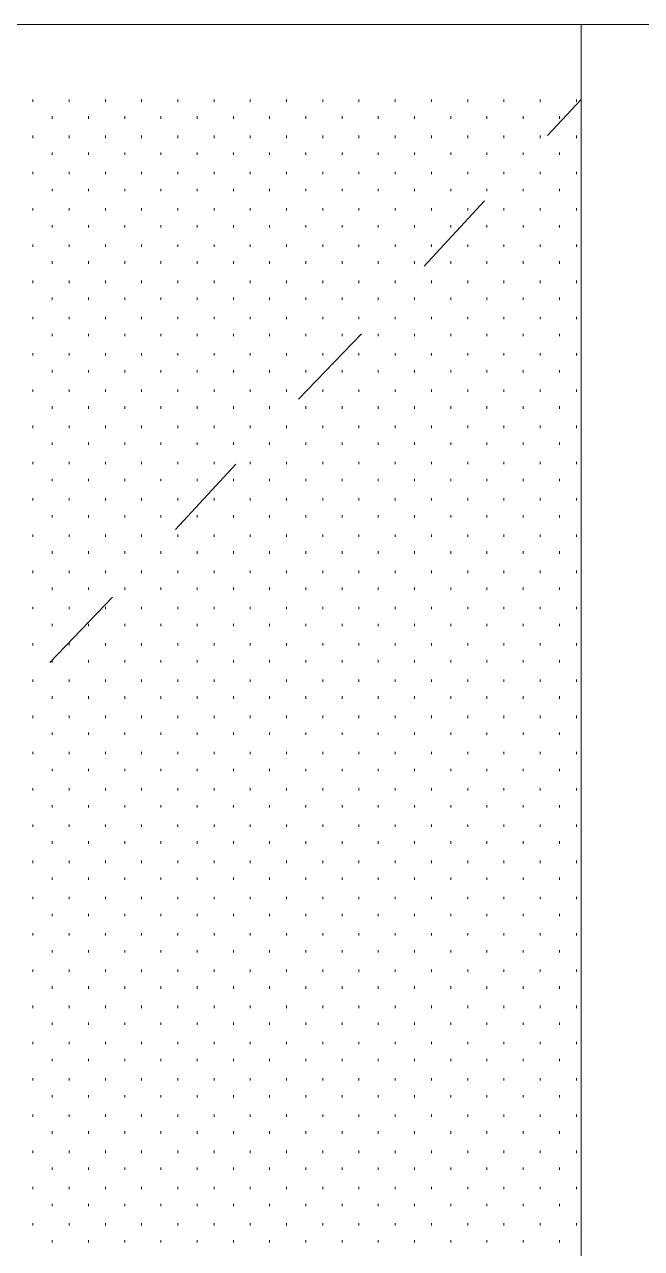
# Model space of a CAD drawing. Header units: inches. Extents: x -6061 to 13621, y -296 to 7483.
# Drawn here: x 12278.3 to 12298.77, y 169.85 to 210.42 of the extents above; entities that cross this region are included whole.
import ezdxf

# ---------------------------------------------------------------- set-up
doc = ezdxf.new("R2010")
doc.units = ezdxf.units.IN
doc.header["$MEASUREMENT"] = 0
doc.layers.get('0').update_dxf_attribs({"linetype": 'CONTINUOUS'})

msp = doc.modelspace()

# ---------------------------------------------------------------- linework, layer by layer
at = {"color": 7, "linetype": 'Continuous', "lineweight": 18, "true_color": 0x000007}
msp.add_line((12219.23764, 210.41591), (12379.6589, 210.41591), dxfattribs=at)
at = {"color": 7, "linetype": 'Continuous', "lineweight": 9, "true_color": 0x000007}
for p, q in [((12296.76524, 210.41591), (12259.52316, 210.41591)), ((12296.76524, 210.41591), (12296.76524, 207.93311)), ((12296.76524, 210.41591), (12299.24805, 210.41591)), ((12296.76524, 210.41591), (12296.76524, 126.40098)), ((12296.76524, 207.93311), (12295.64397, 206.73175)), ((12296.76524, 128.88379), (12296.76524, 207.93311)), ((12293.56162, 204.56931), (12291.55936, 202.40686)), ((12289.477, 200.16433), (12287.39465, 198.00189)), ((12285.3123, 195.83944), (12283.31004, 193.677)), ((12281.22768, 191.43447), (12279.14533, 189.27202))]:
    msp.add_line(p, q, dxfattribs=at)
at = {"color": 7, "linetype": 'Continuous', "lineweight": 9, "true_color": 0xffffff}
for p, q in [((12278.5847, 207.85302), (12278.5847, 207.93311)), ((12279.78605, 207.85302), (12279.78605, 207.93311)), ((12280.98741, 207.85302), (12280.98741, 207.93311)), ((12282.18877, 207.85302), (12282.18877, 207.93311)), ((12283.39013, 207.85302), (12283.39013, 207.93311)), ((12284.59148, 207.85302), (12284.59148, 207.93311)), ((12285.79284, 207.85302), (12285.79284, 207.93311)), ((12286.9942, 207.85302), (12286.9942, 207.93311)), ((12288.19556, 207.85302), (12288.19556, 207.93311)), ((12289.39691, 207.85302), (12289.39691, 207.93311)), ((12290.59827, 207.85302), (12290.59827, 207.93311)), ((12291.79963, 207.85302), (12291.79963, 207.93311)), ((12293.00099, 207.85302), (12293.00099, 207.93311)), ((12294.20234, 207.85302), (12294.20234, 207.93311)), ((12295.4037, 207.85302), (12295.4037, 207.93311)), ((12296.60506, 207.85302), (12296.60506, 207.93311)), ((12279.22542, 207.29239), (12279.22542, 207.37248)), ((12280.42678, 207.29239), (12280.42678, 207.37248)), ((12281.62814, 207.29239), (12281.62814, 207.37248)), ((12282.82949, 207.29239), (12282.82949, 207.37248)), ((12284.03085, 207.29239), (12284.03085, 207.37248)), ((12285.23221, 207.29239), (12285.23221, 207.37248)), ((12286.43357, 207.29239), (12286.43357, 207.37248)), ((12287.63492, 207.29239), (12287.63492, 207.37248)), ((12288.83628, 207.29239), (12288.83628, 207.37248)), ((12290.03764, 207.29239), (12290.03764, 207.37248)), ((12291.239, 207.29239), (12291.239, 207.37248)), ((12292.44035, 207.29239), (12292.44035, 207.37248)), ((12293.64171, 207.29239), (12293.64171, 207.37248)), ((12294.84307, 207.29239), (12294.84307, 207.37248)), ((12296.04443, 207.29239), (12296.04443, 207.37248)), ((12278.5847, 206.65166), (12278.5847, 206.73175)), ((12279.78605, 206.65166), (12279.78605, 206.73175)), ((12280.98741, 206.65166), (12280.98741, 206.73175)), ((12282.18877, 206.65166), (12282.18877, 206.73175)), ((12283.39013, 206.65166), (12283.39013, 206.73175)), ((12284.59148, 206.65166), (12284.59148, 206.73175)), ((12285.79284, 206.65166), (12285.79284, 206.73175)), ((12286.9942, 206.65166), (12286.9942, 206.73175)), ((12288.19556, 206.65166), (12288.19556, 206.73175)), ((12289.39691, 206.65166), (12289.39691, 206.73175)), ((12290.59827, 206.65166), (12290.59827, 206.73175)), ((12291.79963, 206.65166), (12291.79963, 206.73175)), ((12293.00099, 206.65166), (12293.00099, 206.73175)), ((12294.20234, 206.65166), (12294.20234, 206.73175)), ((12295.4037, 206.65166), (12295.4037, 206.73175)), ((12296.60506, 206.65166), (12296.60506, 206.73175)), ((12279.22542, 206.09103), (12279.22542, 206.17112)), ((12280.42678, 206.09103), (12280.42678, 206.17112)), ((12281.62814, 206.09103), (12281.62814, 206.17112)), ((12282.82949, 206.09103), (12282.82949, 206.17112)), ((12284.03085, 206.09103), (12284.03085, 206.17112)), ((12285.23221, 206.09103), (12285.23221, 206.17112)), ((12286.43357, 206.09103), (12286.43357, 206.17112)), ((12287.63492, 206.09103), (12287.63492, 206.17112)), ((12288.83628, 206.09103), (12288.83628, 206.17112)), ((12290.03764, 206.09103), (12290.03764, 206.17112)), ((12291.239, 206.09103), (12291.239, 206.17112)), ((12292.44035, 206.09103), (12292.44035, 206.17112)), ((12293.64171, 206.09103), (12293.64171, 206.17112)), ((12294.84307, 206.09103), (12294.84307, 206.17112)), ((12296.04443, 206.09103), (12296.04443, 206.17112)), ((12278.5847, 205.4503), (12278.5847, 205.53039)), ((12279.78605, 205.4503), (12279.78605, 205.53039)), ((12280.98741, 205.4503), (12280.98741, 205.53039)), ((12282.18877, 205.4503), (12282.18877, 205.53039)), ((12283.39013, 205.4503), (12283.39013, 205.53039)), ((12284.59148, 205.4503), (12284.59148, 205.53039)), ((12285.79284, 205.4503), (12285.79284, 205.53039)), ((12286.9942, 205.4503), (12286.9942, 205.53039)), ((12288.19556, 205.4503), (12288.19556, 205.53039)), ((12289.39691, 205.4503), (12289.39691, 205.53039)), ((12290.59827, 205.4503), (12290.59827, 205.53039)), ((12291.79963, 205.4503), (12291.79963, 205.53039)), ((12293.00099, 205.4503), (12293.00099, 205.53039)), ((12294.20234, 205.4503), (12294.20234, 205.53039)), ((12295.4037, 205.4503), (12295.4037, 205.53039)), ((12296.60506, 205.4503), (12296.60506, 205.53039)), ((12279.22542, 204.88967), (12279.22542, 204.96976)), ((12280.42678, 204.88967), (12280.42678, 204.96976)), ((12281.62814, 204.88967), (12281.62814, 204.96976)), ((12282.82949, 204.88967), (12282.82949, 204.96976)), ((12284.03085, 204.88967), (12284.03085, 204.96976)), ((12285.23221, 204.88967), (12285.23221, 204.96976)), ((12286.43357, 204.88967), (12286.43357, 204.96976)), ((12287.63492, 204.88967), (12287.63492, 204.96976)), ((12288.83628, 204.88967), (12288.83628, 204.96976)), ((12290.03764, 204.88967), (12290.03764, 204.96976)), ((12291.239, 204.88967), (12291.239, 204.96976)), ((12292.44035, 204.88967), (12292.44035, 204.96976)), ((12293.64171, 204.88967), (12293.64171, 204.96976)), ((12294.84307, 204.88967), (12294.84307, 204.96976)), ((12296.04443, 204.88967), (12296.04443, 204.96976)), ((12278.5847, 204.24895), (12278.5847, 204.32904)), ((12279.78605, 204.24895), (12279.78605, 204.32904)), ((12280.98741, 204.24895), (12280.98741, 204.32904)), ((12282.18877, 204.24895), (12282.18877, 204.32904)), ((12283.39013, 204.24895), (12283.39013, 204.32904)), ((12284.59148, 204.24895), (12284.59148, 204.32904)), ((12285.79284, 204.24895), (12285.79284, 204.32904)), ((12286.9942, 204.24895), (12286.9942, 204.32904)), ((12288.19556, 204.24895), (12288.19556, 204.32904)), ((12289.39691, 204.24895), (12289.39691, 204.32904)), ((12290.59827, 204.24895), (12290.59827, 204.32904)), ((12291.79963, 204.24895), (12291.79963, 204.32904)), ((12293.00099, 204.24895), (12293.00099, 204.32904)), ((12294.20234, 204.24895), (12294.20234, 204.32904)), ((12295.4037, 204.24895), (12295.4037, 204.32904)), ((12296.60506, 204.24895), (12296.60506, 204.32904)), ((12279.22542, 203.68831), (12279.22542, 203.7684)), ((12280.42678, 203.68831), (12280.42678, 203.7684)), ((12281.62814, 203.68831), (12281.62814, 203.7684)), ((12282.82949, 203.68831), (12282.82949, 203.7684)), ((12284.03085, 203.68831), (12284.03085, 203.7684)), ((12285.23221, 203.68831), (12285.23221, 203.7684)), ((12286.43357, 203.68831), (12286.43357, 203.7684)), ((12287.63492, 203.68831), (12287.63492, 203.7684)), ((12288.83628, 203.68831), (12288.83628, 203.7684)), ((12290.03764, 203.68831), (12290.03764, 203.7684)), ((12291.239, 203.68831), (12291.239, 203.7684)), ((12292.44035, 203.68831), (12292.44035, 203.7684)), ((12293.64171, 203.68831), (12293.64171, 203.7684)), ((12294.84307, 203.68831), (12294.84307, 203.7684)), ((12296.04443, 203.68831), (12296.04443, 203.7684)), ((12278.5847, 203.04759), (12278.5847, 203.12768)), ((12279.78605, 203.04759), (12279.78605, 203.12768)), ((12280.98741, 203.04759), (12280.98741, 203.12768)), ((12282.18877, 203.04759), (12282.18877, 203.12768)), ((12283.39013, 203.04759), (12283.39013, 203.12768)), ((12284.59148, 203.04759), (12284.59148, 203.12768)), ((12285.79284, 203.04759), (12285.79284, 203.12768)), ((12286.9942, 203.04759), (12286.9942, 203.12768)), ((12288.19556, 203.04759), (12288.19556, 203.12768)), ((12289.39691, 203.04759), (12289.39691, 203.12768)), ((12290.59827, 203.04759), (12290.59827, 203.12768)), ((12291.79963, 203.04759), (12291.79963, 203.12768)), ((12293.00099, 203.04759), (12293.00099, 203.12768)), ((12294.20234, 203.04759), (12294.20234, 203.12768)), ((12295.4037, 203.04759), (12295.4037, 203.12768)), ((12296.60506, 203.04759), (12296.60506, 203.12768)), ((12279.22542, 202.48696), (12279.22542, 202.56705)), ((12280.42678, 202.48696), (12280.42678, 202.56705)), ((12281.62814, 202.48696), (12281.62814, 202.56705)), ((12282.82949, 202.48696), (12282.82949, 202.56705)), ((12284.03085, 202.48696), (12284.03085, 202.56705)), ((12285.23221, 202.48696), (12285.23221, 202.56705)), ((12286.43357, 202.48696), (12286.43357, 202.56705)), ((12287.63492, 202.48696), (12287.63492, 202.56705)), ((12288.83628, 202.48696), (12288.83628, 202.56705)), ((12290.03764, 202.48696), (12290.03764, 202.56705)), ((12291.239, 202.48696), (12291.239, 202.56705)), ((12292.44035, 202.48696), (12292.44035, 202.56705)), ((12293.64171, 202.48696), (12293.64171, 202.56705)), ((12294.84307, 202.48696), (12294.84307, 202.56705)), ((12296.04443, 202.48696), (12296.04443, 202.56705)), ((12278.5847, 201.84623), (12278.5847, 201.92632)), ((12279.78605, 201.84623), (12279.78605, 201.92632)), ((12280.98741, 201.84623), (12280.98741, 201.92632)), ((12282.18877, 201.84623), (12282.18877, 201.92632)), ((12283.39013, 201.84623), (12283.39013, 201.92632)), ((12284.59148, 201.84623), (12284.59148, 201.92632)), ((12285.79284, 201.84623), (12285.79284, 201.92632)), ((12286.9942, 201.84623), (12286.9942, 201.92632)), ((12288.19556, 201.84623), (12288.19556, 201.92632)), ((12289.39691, 201.84623), (12289.39691, 201.92632)), ((12290.59827, 201.84623), (12290.59827, 201.92632)), ((12291.79963, 201.84623), (12291.79963, 201.92632)), ((12293.00099, 201.84623), (12293.00099, 201.92632)), ((12294.20234, 201.84623), (12294.20234, 201.92632)), ((12295.4037, 201.84623), (12295.4037, 201.92632)), ((12296.60506, 201.84623), (12296.60506, 201.92632)), ((12279.22542, 201.2856), (12279.22542, 201.36569)), ((12280.42678, 201.2856), (12280.42678, 201.36569)), ((12281.62814, 201.2856), (12281.62814, 201.36569)), ((12282.82949, 201.2856), (12282.82949, 201.36569)), ((12284.03085, 201.2856), (12284.03085, 201.36569)), ((12285.23221, 201.2856), (12285.23221, 201.36569)), ((12286.43357, 201.2856), (12286.43357, 201.36569)), ((12287.63492, 201.2856), (12287.63492, 201.36569)), ((12288.83628, 201.2856), (12288.83628, 201.36569)), ((12290.03764, 201.2856), (12290.03764, 201.36569)), ((12291.239, 201.2856), (12291.239, 201.36569)), ((12292.44035, 201.2856), (12292.44035, 201.36569)), ((12293.64171, 201.2856), (12293.64171, 201.36569)), ((12294.84307, 201.2856), (12294.84307, 201.36569)), ((12296.04443, 201.2856), (12296.04443, 201.36569)), ((12278.5847, 200.64487), (12278.5847, 200.72496)), ((12279.78605, 200.64487), (12279.78605, 200.72496)), ((12280.98741, 200.64487), (12280.98741, 200.72496)), ((12282.18877, 200.64487), (12282.18877, 200.72496)), ((12283.39013, 200.64487), (12283.39013, 200.72496)), ((12284.59148, 200.64487), (12284.59148, 200.72496)), ((12285.79284, 200.64487), (12285.79284, 200.72496)), ((12286.9942, 200.64487), (12286.9942, 200.72496)), ((12288.19556, 200.64487), (12288.19556, 200.72496)), ((12289.39691, 200.64487), (12289.39691, 200.72496)), ((12290.59827, 200.64487), (12290.59827, 200.72496)), ((12291.79963, 200.64487), (12291.79963, 200.72496)), ((12293.00099, 200.64487), (12293.00099, 200.72496)), ((12294.20234, 200.64487), (12294.20234, 200.72496)), ((12295.4037, 200.64487), (12295.4037, 200.72496)), ((12296.60506, 200.64487), (12296.60506, 200.72496)), ((12279.22542, 200.08424), (12279.22542, 200.16433)), ((12280.42678, 200.08424), (12280.42678, 200.16433)), ((12281.62814, 200.08424), (12281.62814, 200.16433)), ((12282.82949, 200.08424), (12282.82949, 200.16433)), ((12284.03085, 200.08424), (12284.03085, 200.16433)), ((12285.23221, 200.08424), (12285.23221, 200.16433)), ((12286.43357, 200.08424), (12286.43357, 200.16433)), ((12287.63492, 200.08424), (12287.63492, 200.16433)), ((12288.83628, 200.08424), (12288.83628, 200.16433)), ((12290.03764, 200.08424), (12290.03764, 200.16433)), ((12291.239, 200.08424), (12291.239, 200.16433)), ((12292.44035, 200.08424), (12292.44035, 200.16433)), ((12293.64171, 200.08424), (12293.64171, 200.16433)), ((12294.84307, 200.08424), (12294.84307, 200.16433)), ((12296.04443, 200.08424), (12296.04443, 200.16433)), ((12278.5847, 199.44352), (12278.5847, 199.52361)), ((12279.78605, 199.44352), (12279.78605, 199.52361)), ((12280.98741, 199.44352), (12280.98741, 199.52361)), ((12282.18877, 199.44352), (12282.18877, 199.52361)), ((12283.39013, 199.44352), (12283.39013, 199.52361)), ((12284.59148, 199.44352), (12284.59148, 199.52361)), ((12285.79284, 199.44352), (12285.79284, 199.52361)), ((12286.9942, 199.44352), (12286.9942, 199.52361)), ((12288.19556, 199.44352), (12288.19556, 199.52361)), ((12289.39691, 199.44352), (12289.39691, 199.52361)), ((12290.59827, 199.44352), (12290.59827, 199.52361)), ((12291.79963, 199.44352), (12291.79963, 199.52361)), ((12293.00099, 199.44352), (12293.00099, 199.52361)), ((12294.20234, 199.44352), (12294.20234, 199.52361)), ((12295.4037, 199.44352), (12295.4037, 199.52361)), ((12296.60506, 199.44352), (12296.60506, 199.52361)), ((12279.22542, 198.88288), (12279.22542, 198.96297)), ((12280.42678, 198.88288), (12280.42678, 198.96297)), ((12281.62814, 198.88288), (12281.62814, 198.96297)), ((12282.82949, 198.88288), (12282.82949, 198.96297)), ((12284.03085, 198.88288), (12284.03085, 198.96297)), ((12285.23221, 198.88288), (12285.23221, 198.96297)), ((12286.43357, 198.88288), (12286.43357, 198.96297)), ((12287.63492, 198.88288), (12287.63492, 198.96297)), ((12288.83628, 198.88288), (12288.83628, 198.96297)), ((12290.03764, 198.88288), (12290.03764, 198.96297)), ((12291.239, 198.88288), (12291.239, 198.96297)), ((12292.44035, 198.88288), (12292.44035, 198.96297)), ((12293.64171, 198.88288), (12293.64171, 198.96297)), ((12294.84307, 198.88288), (12294.84307, 198.96297)), ((12296.04443, 198.88288), (12296.04443, 198.96297)), ((12278.5847, 198.24216), (12278.5847, 198.32225)), ((12279.78605, 198.24216), (12279.78605, 198.32225)), ((12280.98741, 198.24216), (12280.98741, 198.32225)), ((12282.18877, 198.24216), (12282.18877, 198.32225)), ((12283.39013, 198.24216), (12283.39013, 198.32225)), ((12284.59148, 198.24216), (12284.59148, 198.32225)), ((12285.79284, 198.24216), (12285.79284, 198.32225)), ((12286.9942, 198.24216), (12286.9942, 198.32225)), ((12288.19556, 198.24216), (12288.19556, 198.32225)), ((12289.39691, 198.24216), (12289.39691, 198.32225)), ((12290.59827, 198.24216), (12290.59827, 198.32225)), ((12291.79963, 198.24216), (12291.79963, 198.32225)), ((12293.00099, 198.24216), (12293.00099, 198.32225)), ((12294.20234, 198.24216), (12294.20234, 198.32225)), ((12295.4037, 198.24216), (12295.4037, 198.32225)), ((12296.60506, 198.24216), (12296.60506, 198.32225)), ((12279.22542, 197.68153), (12279.22542, 197.76162)), ((12280.42678, 197.68153), (12280.42678, 197.76162)), ((12281.62814, 197.68153), (12281.62814, 197.76162)), ((12282.82949, 197.68153), (12282.82949, 197.76162)), ((12284.03085, 197.68153), (12284.03085, 197.76162)), ((12285.23221, 197.68153), (12285.23221, 197.76162)), ((12286.43357, 197.68153), (12286.43357, 197.76162)), ((12287.63492, 197.68153), (12287.63492, 197.76162)), ((12288.83628, 197.68153), (12288.83628, 197.76162)), ((12290.03764, 197.68153), (12290.03764, 197.76162)), ((12291.239, 197.68153), (12291.239, 197.76162)), ((12292.44035, 197.68153), (12292.44035, 197.76162)), ((12293.64171, 197.68153), (12293.64171, 197.76162)), ((12294.84307, 197.68153), (12294.84307, 197.76162)), ((12296.04443, 197.68153), (12296.04443, 197.76162)), ((12278.5847, 197.0408), (12278.5847, 197.12089)), ((12279.78605, 197.0408), (12279.78605, 197.12089)), ((12280.98741, 197.0408), (12280.98741, 197.12089)), ((12282.18877, 197.0408), (12282.18877, 197.12089)), ((12283.39013, 197.0408), (12283.39013, 197.12089)), ((12284.59148, 197.0408), (12284.59148, 197.12089)), ((12285.79284, 197.0408), (12285.79284, 197.12089)), ((12286.9942, 197.0408), (12286.9942, 197.12089)), ((12288.19556, 197.0408), (12288.19556, 197.12089)), ((12289.39691, 197.0408), (12289.39691, 197.12089)), ((12290.59827, 197.0408), (12290.59827, 197.12089)), ((12291.79963, 197.0408), (12291.79963, 197.12089)), ((12293.00099, 197.0408), (12293.00099, 197.12089)), ((12294.20234, 197.0408), (12294.20234, 197.12089)), ((12295.4037, 197.0408), (12295.4037, 197.12089)), ((12296.60506, 197.0408), (12296.60506, 197.12089)), ((12279.22542, 196.48017), (12279.22542, 196.56026)), ((12280.42678, 196.48017), (12280.42678, 196.56026)), ((12281.62814, 196.48017), (12281.62814, 196.56026)), ((12282.82949, 196.48017), (12282.82949, 196.56026)), ((12284.03085, 196.48017), (12284.03085, 196.56026)), ((12285.23221, 196.48017), (12285.23221, 196.56026)), ((12286.43357, 196.48017), (12286.43357, 196.56026)), ((12287.63492, 196.48017), (12287.63492, 196.56026)), ((12288.83628, 196.48017), (12288.83628, 196.56026)), ((12290.03764, 196.48017), (12290.03764, 196.56026)), ((12291.239, 196.48017), (12291.239, 196.56026)), ((12292.44035, 196.48017), (12292.44035, 196.56026)), ((12293.64171, 196.48017), (12293.64171, 196.56026)), ((12294.84307, 196.48017), (12294.84307, 196.56026)), ((12296.04443, 196.48017), (12296.04443, 196.56026)), ((12278.5847, 195.83944), (12278.5847, 195.91953)), ((12279.78605, 195.83944), (12279.78605, 195.91953)), ((12280.98741, 195.83944), (12280.98741, 195.91953)), ((12282.18877, 195.83944), (12282.18877, 195.91953)), ((12283.39013, 195.83944), (12283.39013, 195.91953)), ((12284.59148, 195.83944), (12284.59148, 195.91953)), ((12285.79284, 195.83944), (12285.79284, 195.91953)), ((12286.9942, 195.83944), (12286.9942, 195.91953)), ((12288.19556, 195.83944), (12288.19556, 195.91953)), ((12289.39691, 195.83944), (12289.39691, 195.91953)), ((12290.59827, 195.83944), (12290.59827, 195.91953)), ((12291.79963, 195.83944), (12291.79963, 195.91953)), ((12293.00099, 195.83944), (12293.00099, 195.91953)), ((12294.20234, 195.83944), (12294.20234, 195.91953)), ((12295.4037, 195.83944), (12295.4037, 195.91953)), ((12296.60506, 195.83944), (12296.60506, 195.91953)), ((12279.22542, 195.27881), (12279.22542, 195.3589)), ((12280.42678, 195.27881), (12280.42678, 195.3589)), ((12281.62814, 195.27881), (12281.62814, 195.3589)), ((12282.82949, 195.27881), (12282.82949, 195.3589)), ((12284.03085, 195.27881), (12284.03085, 195.3589)), ((12285.23221, 195.27881), (12285.23221, 195.3589)), ((12286.43357, 195.27881), (12286.43357, 195.3589)), ((12287.63492, 195.27881), (12287.63492, 195.3589)), ((12288.83628, 195.27881), (12288.83628, 195.3589)), ((12290.03764, 195.27881), (12290.03764, 195.3589)), ((12291.239, 195.27881), (12291.239, 195.3589)), ((12292.44035, 195.27881), (12292.44035, 195.3589)), ((12293.64171, 195.27881), (12293.64171, 195.3589)), ((12294.84307, 195.27881), (12294.84307, 195.3589)), ((12296.04443, 195.27881), (12296.04443, 195.3589)), ((12278.5847, 194.63809), (12278.5847, 194.71818)), ((12279.78605, 194.63809), (12279.78605, 194.71818)), ((12280.98741, 194.63809), (12280.98741, 194.71818)), ((12282.18877, 194.63809), (12282.18877, 194.71818)), ((12283.39013, 194.63809), (12283.39013, 194.71818)), ((12284.59148, 194.63809), (12284.59148, 194.71818)), ((12285.79284, 194.63809), (12285.79284, 194.71818)), ((12286.9942, 194.63809), (12286.9942, 194.71818)), ((12288.19556, 194.63809), (12288.19556, 194.71818)), ((12289.39691, 194.63809), (12289.39691, 194.71818)), ((12290.59827, 194.63809), (12290.59827, 194.71818)), ((12291.79963, 194.63809), (12291.79963, 194.71818)), ((12293.00099, 194.63809), (12293.00099, 194.71818)), ((12294.20234, 194.63809), (12294.20234, 194.71818)), ((12295.4037, 194.63809), (12295.4037, 194.71818)), ((12296.60506, 194.63809), (12296.60506, 194.71818)), ((12279.22542, 194.07745), (12279.22542, 194.15754)), ((12280.42678, 194.07745), (12280.42678, 194.15754)), ((12281.62814, 194.07745), (12281.62814, 194.15754)), ((12282.82949, 194.07745), (12282.82949, 194.15754)), ((12284.03085, 194.07745), (12284.03085, 194.15754)), ((12285.23221, 194.07745), (12285.23221, 194.15754)), ((12286.43357, 194.07745), (12286.43357, 194.15754)), ((12287.63492, 194.07745), (12287.63492, 194.15754)), ((12288.83628, 194.07745), (12288.83628, 194.15754)), ((12290.03764, 194.07745), (12290.03764, 194.15754)), ((12291.239, 194.07745), (12291.239, 194.15754)), ((12292.44035, 194.07745), (12292.44035, 194.15754)), ((12293.64171, 194.07745), (12293.64171, 194.15754)), ((12294.84307, 194.07745), (12294.84307, 194.15754)), ((12296.04443, 194.07745), (12296.04443, 194.15754)), ((12278.5847, 193.43673), (12278.5847, 193.51682)), ((12279.78605, 193.43673), (12279.78605, 193.51682)), ((12280.98741, 193.43673), (12280.98741, 193.51682)), ((12282.18877, 193.43673), (12282.18877, 193.51682)), ((12283.39013, 193.43673), (12283.39013, 193.51682)), ((12284.59148, 193.43673), (12284.59148, 193.51682)), ((12285.79284, 193.43673), (12285.79284, 193.51682)), ((12286.9942, 193.43673), (12286.9942, 193.51682)), ((12288.19556, 193.43673), (12288.19556, 193.51682)), ((12289.39691, 193.43673), (12289.39691, 193.51682)), ((12290.59827, 193.43673), (12290.59827, 193.51682)), ((12291.79963, 193.43673), (12291.79963, 193.51682)), ((12293.00099, 193.43673), (12293.00099, 193.51682)), ((12294.20234, 193.43673), (12294.20234, 193.51682)), ((12295.4037, 193.43673), (12295.4037, 193.51682)), ((12296.60506, 193.43673), (12296.60506, 193.51682)), ((12279.22542, 192.8761), (12279.22542, 192.95619)), ((12280.42678, 192.8761), (12280.42678, 192.95619)), ((12281.62814, 192.8761), (12281.62814, 192.95619)), ((12282.82949, 192.8761), (12282.82949, 192.95619)), ((12284.03085, 192.8761), (12284.03085, 192.95619)), ((12285.23221, 192.8761), (12285.23221, 192.95619)), ((12286.43357, 192.8761), (12286.43357, 192.95619)), ((12287.63492, 192.8761), (12287.63492, 192.95619)), ((12288.83628, 192.8761), (12288.83628, 192.95619)), ((12290.03764, 192.8761), (12290.03764, 192.95619)), ((12291.239, 192.8761), (12291.239, 192.95619)), ((12292.44035, 192.8761), (12292.44035, 192.95619)), ((12293.64171, 192.8761), (12293.64171, 192.95619)), ((12294.84307, 192.8761), (12294.84307, 192.95619)), ((12296.04443, 192.8761), (12296.04443, 192.95619)), ((12278.5847, 192.23537), (12278.5847, 192.31546)), ((12279.78605, 192.23537), (12279.78605, 192.31546)), ((12280.98741, 192.23537), (12280.98741, 192.31546)), ((12282.18877, 192.23537), (12282.18877, 192.31546)), ((12283.39013, 192.23537), (12283.39013, 192.31546)), ((12284.59148, 192.23537), (12284.59148, 192.31546)), ((12285.79284, 192.23537), (12285.79284, 192.31546)), ((12286.9942, 192.23537), (12286.9942, 192.31546)), ((12288.19556, 192.23537), (12288.19556, 192.31546)), ((12289.39691, 192.23537), (12289.39691, 192.31546)), ((12290.59827, 192.23537), (12290.59827, 192.31546)), ((12291.79963, 192.23537), (12291.79963, 192.31546)), ((12293.00099, 192.23537), (12293.00099, 192.31546)), ((12294.20234, 192.23537), (12294.20234, 192.31546)), ((12295.4037, 192.23537), (12295.4037, 192.31546)), ((12296.60506, 192.23537), (12296.60506, 192.31546)), ((12279.22542, 191.67474), (12279.22542, 191.75483)), ((12280.42678, 191.67474), (12280.42678, 191.75483)), ((12281.62814, 191.67474), (12281.62814, 191.75483)), ((12282.82949, 191.67474), (12282.82949, 191.75483)), ((12284.03085, 191.67474), (12284.03085, 191.75483)), ((12285.23221, 191.67474), (12285.23221, 191.75483)), ((12286.43357, 191.67474), (12286.43357, 191.75483)), ((12287.63492, 191.67474), (12287.63492, 191.75483)), ((12288.83628, 191.67474), (12288.83628, 191.75483)), ((12290.03764, 191.67474), (12290.03764, 191.75483)), ((12291.239, 191.67474), (12291.239, 191.75483)), ((12292.44035, 191.67474), (12292.44035, 191.75483)), ((12293.64171, 191.67474), (12293.64171, 191.75483)), ((12294.84307, 191.67474), (12294.84307, 191.75483)), ((12296.04443, 191.67474), (12296.04443, 191.75483)), ((12278.5847, 191.03401), (12278.5847, 191.1141)), ((12279.78605, 191.03401), (12279.78605, 191.1141)), ((12280.98741, 191.03401), (12280.98741, 191.1141)), ((12282.18877, 191.03401), (12282.18877, 191.1141)), ((12283.39013, 191.03401), (12283.39013, 191.1141)), ((12284.59148, 191.03401), (12284.59148, 191.1141)), ((12285.79284, 191.03401), (12285.79284, 191.1141)), ((12286.9942, 191.03401), (12286.9942, 191.1141)), ((12288.19556, 191.03401), (12288.19556, 191.1141)), ((12289.39691, 191.03401), (12289.39691, 191.1141)), ((12290.59827, 191.03401), (12290.59827, 191.1141)), ((12291.79963, 191.03401), (12291.79963, 191.1141)), ((12293.00099, 191.03401), (12293.00099, 191.1141)), ((12294.20234, 191.03401), (12294.20234, 191.1141)), ((12295.4037, 191.03401), (12295.4037, 191.1141)), ((12296.60506, 191.03401), (12296.60506, 191.1141)), ((12279.22542, 190.47338), (12279.22542, 190.55347)), ((12280.42678, 190.47338), (12280.42678, 190.55347)), ((12281.62814, 190.47338), (12281.62814, 190.55347)), ((12282.82949, 190.47338), (12282.82949, 190.55347)), ((12284.03085, 190.47338), (12284.03085, 190.55347)), ((12285.23221, 190.47338), (12285.23221, 190.55347)), ((12286.43357, 190.47338), (12286.43357, 190.55347)), ((12287.63492, 190.47338), (12287.63492, 190.55347)), ((12288.83628, 190.47338), (12288.83628, 190.55347)), ((12290.03764, 190.47338), (12290.03764, 190.55347)), ((12291.239, 190.47338), (12291.239, 190.55347)), ((12292.44035, 190.47338), (12292.44035, 190.55347)), ((12293.64171, 190.47338), (12293.64171, 190.55347)), ((12294.84307, 190.47338), (12294.84307, 190.55347)), ((12296.04443, 190.47338), (12296.04443, 190.55347)), ((12278.5847, 189.83266), (12278.5847, 189.91275)), ((12279.78605, 189.83266), (12279.78605, 189.91275)), ((12280.98741, 189.83266), (12280.98741, 189.91275)), ((12282.18877, 189.83266), (12282.18877, 189.91275)), ((12283.39013, 189.83266), (12283.39013, 189.91275)), ((12284.59148, 189.83266), (12284.59148, 189.91275)), ((12285.79284, 189.83266), (12285.79284, 189.91275)), ((12286.9942, 189.83266), (12286.9942, 189.91275)), ((12288.19556, 189.83266), (12288.19556, 189.91275)), ((12289.39691, 189.83266), (12289.39691, 189.91275)), ((12290.59827, 189.83266), (12290.59827, 189.91275)), ((12291.79963, 189.83266), (12291.79963, 189.91275)), ((12293.00099, 189.83266), (12293.00099, 189.91275)), ((12294.20234, 189.83266), (12294.20234, 189.91275)), ((12295.4037, 189.83266), (12295.4037, 189.91275)), ((12296.60506, 189.83266), (12296.60506, 189.91275)), ((12279.22542, 189.27202), (12279.22542, 189.35211)), ((12280.42678, 189.27202), (12280.42678, 189.35211)), ((12281.62814, 189.27202), (12281.62814, 189.35211)), ((12282.82949, 189.27202), (12282.82949, 189.35211)), ((12284.03085, 189.27202), (12284.03085, 189.35211)), ((12285.23221, 189.27202), (12285.23221, 189.35211)), ((12286.43357, 189.27202), (12286.43357, 189.35211)), ((12287.63492, 189.27202), (12287.63492, 189.35211)), ((12288.83628, 189.27202), (12288.83628, 189.35211)), ((12290.03764, 189.27202), (12290.03764, 189.35211)), ((12291.239, 189.27202), (12291.239, 189.35211)), ((12292.44035, 189.27202), (12292.44035, 189.35211)), ((12293.64171, 189.27202), (12293.64171, 189.35211)), ((12294.84307, 189.27202), (12294.84307, 189.35211)), ((12296.04443, 189.27202), (12296.04443, 189.35211)), ((12278.5847, 188.6313), (12278.5847, 188.71139)), ((12279.78605, 188.6313), (12279.78605, 188.71139)), ((12280.98741, 188.6313), (12280.98741, 188.71139)), ((12282.18877, 188.6313), (12282.18877, 188.71139)), ((12283.39013, 188.6313), (12283.39013, 188.71139)), ((12284.59148, 188.6313), (12284.59148, 188.71139)), ((12285.79284, 188.6313), (12285.79284, 188.71139)), ((12286.9942, 188.6313), (12286.9942, 188.71139)), ((12288.19556, 188.6313), (12288.19556, 188.71139)), ((12289.39691, 188.6313), (12289.39691, 188.71139)), ((12290.59827, 188.6313), (12290.59827, 188.71139)), ((12291.79963, 188.6313), (12291.79963, 188.71139)), ((12293.00099, 188.6313), (12293.00099, 188.71139)), ((12294.20234, 188.6313), (12294.20234, 188.71139)), ((12295.4037, 188.6313), (12295.4037, 188.71139)), ((12296.60506, 188.6313), (12296.60506, 188.71139)), ((12279.22542, 188.07067), (12279.22542, 188.15076)), ((12280.42678, 188.07067), (12280.42678, 188.15076)), ((12281.62814, 188.07067), (12281.62814, 188.15076)), ((12282.82949, 188.07067), (12282.82949, 188.15076)), ((12284.03085, 188.07067), (12284.03085, 188.15076)), ((12285.23221, 188.07067), (12285.23221, 188.15076)), ((12286.43357, 188.07067), (12286.43357, 188.15076)), ((12287.63492, 188.07067), (12287.63492, 188.15076)), ((12288.83628, 188.07067), (12288.83628, 188.15076)), ((12290.03764, 188.07067), (12290.03764, 188.15076)), ((12291.239, 188.07067), (12291.239, 188.15076)), ((12292.44035, 188.07067), (12292.44035, 188.15076)), ((12293.64171, 188.07067), (12293.64171, 188.15076)), ((12294.84307, 188.07067), (12294.84307, 188.15076)), ((12296.04443, 188.07067), (12296.04443, 188.15076)), ((12278.5847, 187.42994), (12278.5847, 187.51003)), ((12279.78605, 187.42994), (12279.78605, 187.51003)), ((12280.98741, 187.42994), (12280.98741, 187.51003)), ((12282.18877, 187.42994), (12282.18877, 187.51003)), ((12283.39013, 187.42994), (12283.39013, 187.51003)), ((12284.59148, 187.42994), (12284.59148, 187.51003)), ((12285.79284, 187.42994), (12285.79284, 187.51003)), ((12286.9942, 187.42994), (12286.9942, 187.51003)), ((12288.19556, 187.42994), (12288.19556, 187.51003)), ((12289.39691, 187.42994), (12289.39691, 187.51003)), ((12290.59827, 187.42994), (12290.59827, 187.51003)), ((12291.79963, 187.42994), (12291.79963, 187.51003)), ((12293.00099, 187.42994), (12293.00099, 187.51003)), ((12294.20234, 187.42994), (12294.20234, 187.51003)), ((12295.4037, 187.42994), (12295.4037, 187.51003)), ((12296.60506, 187.42994), (12296.60506, 187.51003)), ((12279.22542, 186.86931), (12279.22542, 186.9494)), ((12280.42678, 186.86931), (12280.42678, 186.9494)), ((12281.62814, 186.86931), (12281.62814, 186.9494)), ((12282.82949, 186.86931), (12282.82949, 186.9494)), ((12284.03085, 186.86931), (12284.03085, 186.9494)), ((12285.23221, 186.86931), (12285.23221, 186.9494)), ((12286.43357, 186.86931), (12286.43357, 186.9494)), ((12287.63492, 186.86931), (12287.63492, 186.9494)), ((12288.83628, 186.86931), (12288.83628, 186.9494)), ((12290.03764, 186.86931), (12290.03764, 186.9494)), ((12291.239, 186.86931), (12291.239, 186.9494)), ((12292.44035, 186.86931), (12292.44035, 186.9494)), ((12293.64171, 186.86931), (12293.64171, 186.9494)), ((12294.84307, 186.86931), (12294.84307, 186.9494)), ((12296.04443, 186.86931), (12296.04443, 186.9494)), ((12278.5847, 186.22858), (12278.5847, 186.30867)), ((12279.78605, 186.22858), (12279.78605, 186.30867)), ((12280.98741, 186.22858), (12280.98741, 186.30867)), ((12282.18877, 186.22858), (12282.18877, 186.30867)), ((12283.39013, 186.22858), (12283.39013, 186.30867)), ((12284.59148, 186.22858), (12284.59148, 186.30867)), ((12285.79284, 186.22858), (12285.79284, 186.30867)), ((12286.9942, 186.22858), (12286.9942, 186.30867)), ((12288.19556, 186.22858), (12288.19556, 186.30867)), ((12289.39691, 186.22858), (12289.39691, 186.30867)), ((12290.59827, 186.22858), (12290.59827, 186.30867)), ((12291.79963, 186.22858), (12291.79963, 186.30867)), ((12293.00099, 186.22858), (12293.00099, 186.30867)), ((12294.20234, 186.22858), (12294.20234, 186.30867)), ((12295.4037, 186.22858), (12295.4037, 186.30867)), ((12296.60506, 186.22858), (12296.60506, 186.30867)), ((12279.22542, 185.66795), (12279.22542, 185.74804)), ((12280.42678, 185.66795), (12280.42678, 185.74804)), ((12281.62814, 185.66795), (12281.62814, 185.74804)), ((12282.82949, 185.66795), (12282.82949, 185.74804)), ((12284.03085, 185.66795), (12284.03085, 185.74804)), ((12285.23221, 185.66795), (12285.23221, 185.74804)), ((12286.43357, 185.66795), (12286.43357, 185.74804)), ((12287.63492, 185.66795), (12287.63492, 185.74804)), ((12288.83628, 185.66795), (12288.83628, 185.74804)), ((12290.03764, 185.66795), (12290.03764, 185.74804)), ((12291.239, 185.66795), (12291.239, 185.74804)), ((12292.44035, 185.66795), (12292.44035, 185.74804)), ((12293.64171, 185.66795), (12293.64171, 185.74804)), ((12294.84307, 185.66795), (12294.84307, 185.74804)), ((12296.04443, 185.66795), (12296.04443, 185.74804)), ((12278.5847, 185.02723), (12278.5847, 185.10732)), ((12279.78605, 185.02723), (12279.78605, 185.10732)), ((12280.98741, 185.02723), (12280.98741, 185.10732)), ((12282.18877, 185.02723), (12282.18877, 185.10732)), ((12283.39013, 185.02723), (12283.39013, 185.10732)), ((12284.59148, 185.02723), (12284.59148, 185.10732)), ((12285.79284, 185.02723), (12285.79284, 185.10732)), ((12286.9942, 185.02723), (12286.9942, 185.10732)), ((12288.19556, 185.02723), (12288.19556, 185.10732)), ((12289.39691, 185.02723), (12289.39691, 185.10732)), ((12290.59827, 185.02723), (12290.59827, 185.10732)), ((12291.79963, 185.02723), (12291.79963, 185.10732)), ((12293.00099, 185.02723), (12293.00099, 185.10732)), ((12294.20234, 185.02723), (12294.20234, 185.10732)), ((12295.4037, 185.02723), (12295.4037, 185.10732)), ((12296.60506, 185.02723), (12296.60506, 185.10732)), ((12279.22542, 184.46659), (12279.22542, 184.54668)), ((12280.42678, 184.46659), (12280.42678, 184.54668)), ((12281.62814, 184.46659), (12281.62814, 184.54668)), ((12282.82949, 184.46659), (12282.82949, 184.54668)), ((12284.03085, 184.46659), (12284.03085, 184.54668)), ((12285.23221, 184.46659), (12285.23221, 184.54668)), ((12286.43357, 184.46659), (12286.43357, 184.54668)), ((12287.63492, 184.46659), (12287.63492, 184.54668)), ((12288.83628, 184.46659), (12288.83628, 184.54668)), ((12290.03764, 184.46659), (12290.03764, 184.54668)), ((12291.239, 184.46659), (12291.239, 184.54668)), ((12292.44035, 184.46659), (12292.44035, 184.54668)), ((12293.64171, 184.46659), (12293.64171, 184.54668)), ((12294.84307, 184.46659), (12294.84307, 184.54668)), ((12296.04443, 184.46659), (12296.04443, 184.54668)), ((12278.5847, 183.82587), (12278.5847, 183.90596)), ((12279.78605, 183.82587), (12279.78605, 183.90596)), ((12280.98741, 183.82587), (12280.98741, 183.90596)), ((12282.18877, 183.82587), (12282.18877, 183.90596)), ((12283.39013, 183.82587), (12283.39013, 183.90596)), ((12284.59148, 183.82587), (12284.59148, 183.90596)), ((12285.79284, 183.82587), (12285.79284, 183.90596)), ((12286.9942, 183.82587), (12286.9942, 183.90596)), ((12288.19556, 183.82587), (12288.19556, 183.90596)), ((12289.39691, 183.82587), (12289.39691, 183.90596)), ((12290.59827, 183.82587), (12290.59827, 183.90596)), ((12291.79963, 183.82587), (12291.79963, 183.90596)), ((12293.00099, 183.82587), (12293.00099, 183.90596)), ((12294.20234, 183.82587), (12294.20234, 183.90596)), ((12295.4037, 183.82587), (12295.4037, 183.90596)), ((12296.60506, 183.82587), (12296.60506, 183.90596)), ((12279.22542, 183.26524), (12279.22542, 183.34533)), ((12280.42678, 183.26524), (12280.42678, 183.34533)), ((12281.62814, 183.26524), (12281.62814, 183.34533)), ((12282.82949, 183.26524), (12282.82949, 183.34533)), ((12284.03085, 183.26524), (12284.03085, 183.34533)), ((12285.23221, 183.26524), (12285.23221, 183.34533)), ((12286.43357, 183.26524), (12286.43357, 183.34533)), ((12287.63492, 183.26524), (12287.63492, 183.34533)), ((12288.83628, 183.26524), (12288.83628, 183.34533)), ((12290.03764, 183.26524), (12290.03764, 183.34533)), ((12291.239, 183.26524), (12291.239, 183.34533)), ((12292.44035, 183.26524), (12292.44035, 183.34533)), ((12293.64171, 183.26524), (12293.64171, 183.34533)), ((12294.84307, 183.26524), (12294.84307, 183.34533)), ((12296.04443, 183.26524), (12296.04443, 183.34533)), ((12278.5847, 182.62451), (12278.5847, 182.7046)), ((12279.78605, 182.62451), (12279.78605, 182.7046)), ((12280.98741, 182.62451), (12280.98741, 182.7046)), ((12282.18877, 182.62451), (12282.18877, 182.7046)), ((12283.39013, 182.62451), (12283.39013, 182.7046)), ((12284.59148, 182.62451), (12284.59148, 182.7046)), ((12285.79284, 182.62451), (12285.79284, 182.7046)), ((12286.9942, 182.62451), (12286.9942, 182.7046)), ((12288.19556, 182.62451), (12288.19556, 182.7046)), ((12289.39691, 182.62451), (12289.39691, 182.7046)), ((12290.59827, 182.62451), (12290.59827, 182.7046)), ((12291.79963, 182.62451), (12291.79963, 182.7046)), ((12293.00099, 182.62451), (12293.00099, 182.7046)), ((12294.20234, 182.62451), (12294.20234, 182.7046)), ((12295.4037, 182.62451), (12295.4037, 182.7046)), ((12296.60506, 182.62451), (12296.60506, 182.7046)), ((12279.22542, 182.06388), (12279.22542, 182.14397)), ((12280.42678, 182.06388), (12280.42678, 182.14397)), ((12281.62814, 182.06388), (12281.62814, 182.14397)), ((12282.82949, 182.06388), (12282.82949, 182.14397)), ((12284.03085, 182.06388), (12284.03085, 182.14397)), ((12285.23221, 182.06388), (12285.23221, 182.14397)), ((12286.43357, 182.06388), (12286.43357, 182.14397)), ((12287.63492, 182.06388), (12287.63492, 182.14397)), ((12288.83628, 182.06388), (12288.83628, 182.14397)), ((12290.03764, 182.06388), (12290.03764, 182.14397)), ((12291.239, 182.06388), (12291.239, 182.14397)), ((12292.44035, 182.06388), (12292.44035, 182.14397)), ((12293.64171, 182.06388), (12293.64171, 182.14397)), ((12294.84307, 182.06388), (12294.84307, 182.14397)), ((12296.04443, 182.06388), (12296.04443, 182.14397)), ((12278.5847, 181.42315), (12278.5847, 181.50324)), ((12279.78605, 181.42315), (12279.78605, 181.50324)), ((12280.98741, 181.42315), (12280.98741, 181.50324)), ((12282.18877, 181.42315), (12282.18877, 181.50324)), ((12283.39013, 181.42315), (12283.39013, 181.50324)), ((12284.59148, 181.42315), (12284.59148, 181.50324)), ((12285.79284, 181.42315), (12285.79284, 181.50324)), ((12286.9942, 181.42315), (12286.9942, 181.50324)), ((12288.19556, 181.42315), (12288.19556, 181.50324)), ((12289.39691, 181.42315), (12289.39691, 181.50324)), ((12290.59827, 181.42315), (12290.59827, 181.50324)), ((12291.79963, 181.42315), (12291.79963, 181.50324)), ((12293.00099, 181.42315), (12293.00099, 181.50324)), ((12294.20234, 181.42315), (12294.20234, 181.50324)), ((12295.4037, 181.42315), (12295.4037, 181.50324)), ((12296.60506, 181.42315), (12296.60506, 181.50324)), ((12279.22542, 180.86252), (12279.22542, 180.94261)), ((12280.42678, 180.86252), (12280.42678, 180.94261)), ((12281.62814, 180.86252), (12281.62814, 180.94261)), ((12282.82949, 180.86252), (12282.82949, 180.94261)), ((12284.03085, 180.86252), (12284.03085, 180.94261)), ((12285.23221, 180.86252), (12285.23221, 180.94261)), ((12286.43357, 180.86252), (12286.43357, 180.94261)), ((12287.63492, 180.86252), (12287.63492, 180.94261)), ((12288.83628, 180.86252), (12288.83628, 180.94261)), ((12290.03764, 180.86252), (12290.03764, 180.94261)), ((12291.239, 180.86252), (12291.239, 180.94261)), ((12292.44035, 180.86252), (12292.44035, 180.94261)), ((12293.64171, 180.86252), (12293.64171, 180.94261)), ((12294.84307, 180.86252), (12294.84307, 180.94261)), ((12296.04443, 180.86252), (12296.04443, 180.94261)), ((12278.5847, 180.2218), (12278.5847, 180.30189)), ((12279.78605, 180.2218), (12279.78605, 180.30189)), ((12280.98741, 180.2218), (12280.98741, 180.30189)), ((12282.18877, 180.2218), (12282.18877, 180.30189)), ((12283.39013, 180.2218), (12283.39013, 180.30189)), ((12284.59148, 180.2218), (12284.59148, 180.30189)), ((12285.79284, 180.2218), (12285.79284, 180.30189)), ((12286.9942, 180.2218), (12286.9942, 180.30189)), ((12288.19556, 180.2218), (12288.19556, 180.30189)), ((12289.39691, 180.2218), (12289.39691, 180.30189)), ((12290.59827, 180.2218), (12290.59827, 180.30189)), ((12291.79963, 180.2218), (12291.79963, 180.30189)), ((12293.00099, 180.2218), (12293.00099, 180.30189)), ((12294.20234, 180.2218), (12294.20234, 180.30189)), ((12295.4037, 180.2218), (12295.4037, 180.30189)), ((12296.60506, 180.2218), (12296.60506, 180.30189)), ((12279.22542, 179.66116), (12279.22542, 179.74125)), ((12280.42678, 179.66116), (12280.42678, 179.74125)), ((12281.62814, 179.66116), (12281.62814, 179.74125)), ((12282.82949, 179.66116), (12282.82949, 179.74125)), ((12284.03085, 179.66116), (12284.03085, 179.74125)), ((12285.23221, 179.66116), (12285.23221, 179.74125)), ((12286.43357, 179.66116), (12286.43357, 179.74125)), ((12287.63492, 179.66116), (12287.63492, 179.74125)), ((12288.83628, 179.66116), (12288.83628, 179.74125)), ((12290.03764, 179.66116), (12290.03764, 179.74125)), ((12291.239, 179.66116), (12291.239, 179.74125)), ((12292.44035, 179.66116), (12292.44035, 179.74125)), ((12293.64171, 179.66116), (12293.64171, 179.74125)), ((12294.84307, 179.66116), (12294.84307, 179.74125)), ((12296.04443, 179.66116), (12296.04443, 179.74125)), ((12278.5847, 179.02044), (12278.5847, 179.10053)), ((12279.78605, 179.02044), (12279.78605, 179.10053)), ((12280.98741, 179.02044), (12280.98741, 179.10053)), ((12282.18877, 179.02044), (12282.18877, 179.10053)), ((12283.39013, 179.02044), (12283.39013, 179.10053)), ((12284.59148, 179.02044), (12284.59148, 179.10053)), ((12285.79284, 179.02044), (12285.79284, 179.10053)), ((12286.9942, 179.02044), (12286.9942, 179.10053)), ((12288.19556, 179.02044), (12288.19556, 179.10053)), ((12289.39691, 179.02044), (12289.39691, 179.10053)), ((12290.59827, 179.02044), (12290.59827, 179.10053)), ((12291.79963, 179.02044), (12291.79963, 179.10053)), ((12293.00099, 179.02044), (12293.00099, 179.10053)), ((12294.20234, 179.02044), (12294.20234, 179.10053)), ((12295.4037, 179.02044), (12295.4037, 179.10053)), ((12296.60506, 179.02044), (12296.60506, 179.10053)), ((12279.22542, 178.45981), (12279.22542, 178.5399)), ((12280.42678, 178.45981), (12280.42678, 178.5399)), ((12281.62814, 178.45981), (12281.62814, 178.5399)), ((12282.82949, 178.45981), (12282.82949, 178.5399)), ((12284.03085, 178.45981), (12284.03085, 178.5399)), ((12285.23221, 178.45981), (12285.23221, 178.5399)), ((12286.43357, 178.45981), (12286.43357, 178.5399)), ((12287.63492, 178.45981), (12287.63492, 178.5399)), ((12288.83628, 178.45981), (12288.83628, 178.5399)), ((12290.03764, 178.45981), (12290.03764, 178.5399)), ((12291.239, 178.45981), (12291.239, 178.5399)), ((12292.44035, 178.45981), (12292.44035, 178.5399)), ((12293.64171, 178.45981), (12293.64171, 178.5399)), ((12294.84307, 178.45981), (12294.84307, 178.5399)), ((12296.04443, 178.45981), (12296.04443, 178.5399)), ((12278.5847, 177.81908), (12278.5847, 177.89917)), ((12279.78605, 177.81908), (12279.78605, 177.89917)), ((12280.98741, 177.81908), (12280.98741, 177.89917)), ((12282.18877, 177.81908), (12282.18877, 177.89917)), ((12283.39013, 177.81908), (12283.39013, 177.89917)), ((12284.59148, 177.81908), (12284.59148, 177.89917)), ((12285.79284, 177.81908), (12285.79284, 177.89917)), ((12286.9942, 177.81908), (12286.9942, 177.89917)), ((12288.19556, 177.81908), (12288.19556, 177.89917)), ((12289.39691, 177.81908), (12289.39691, 177.89917)), ((12290.59827, 177.81908), (12290.59827, 177.89917)), ((12291.79963, 177.81908), (12291.79963, 177.89917)), ((12293.00099, 177.81908), (12293.00099, 177.89917)), ((12294.20234, 177.81908), (12294.20234, 177.89917)), ((12295.4037, 177.81908), (12295.4037, 177.89917)), ((12296.60506, 177.81908), (12296.60506, 177.89917)), ((12279.22542, 177.25845), (12279.22542, 177.33854)), ((12280.42678, 177.25845), (12280.42678, 177.33854)), ((12281.62814, 177.25845), (12281.62814, 177.33854)), ((12282.82949, 177.25845), (12282.82949, 177.33854)), ((12284.03085, 177.25845), (12284.03085, 177.33854)), ((12285.23221, 177.25845), (12285.23221, 177.33854)), ((12286.43357, 177.25845), (12286.43357, 177.33854)), ((12287.63492, 177.25845), (12287.63492, 177.33854)), ((12288.83628, 177.25845), (12288.83628, 177.33854)), ((12290.03764, 177.25845), (12290.03764, 177.33854)), ((12291.239, 177.25845), (12291.239, 177.33854)), ((12292.44035, 177.25845), (12292.44035, 177.33854)), ((12293.64171, 177.25845), (12293.64171, 177.33854)), ((12294.84307, 177.25845), (12294.84307, 177.33854)), ((12296.04443, 177.25845), (12296.04443, 177.33854)), ((12278.5847, 176.61772), (12278.5847, 176.69781)), ((12279.78605, 176.61772), (12279.78605, 176.69781)), ((12280.98741, 176.61772), (12280.98741, 176.69781)), ((12282.18877, 176.61772), (12282.18877, 176.69781)), ((12283.39013, 176.61772), (12283.39013, 176.69781)), ((12284.59148, 176.61772), (12284.59148, 176.69781)), ((12285.79284, 176.61772), (12285.79284, 176.69781)), ((12286.9942, 176.61772), (12286.9942, 176.69781)), ((12288.19556, 176.61772), (12288.19556, 176.69781)), ((12289.39691, 176.61772), (12289.39691, 176.69781)), ((12290.59827, 176.61772), (12290.59827, 176.69781)), ((12291.79963, 176.61772), (12291.79963, 176.69781)), ((12293.00099, 176.61772), (12293.00099, 176.69781)), ((12294.20234, 176.61772), (12294.20234, 176.69781)), ((12295.4037, 176.61772), (12295.4037, 176.69781)), ((12296.60506, 176.61772), (12296.60506, 176.69781)), ((12279.22542, 176.05709), (12279.22542, 176.13718)), ((12280.42678, 176.05709), (12280.42678, 176.13718)), ((12281.62814, 176.05709), (12281.62814, 176.13718)), ((12282.82949, 176.05709), (12282.82949, 176.13718)), ((12284.03085, 176.05709), (12284.03085, 176.13718)), ((12285.23221, 176.05709), (12285.23221, 176.13718)), ((12286.43357, 176.05709), (12286.43357, 176.13718)), ((12287.63492, 176.05709), (12287.63492, 176.13718)), ((12288.83628, 176.05709), (12288.83628, 176.13718)), ((12290.03764, 176.05709), (12290.03764, 176.13718)), ((12291.239, 176.05709), (12291.239, 176.13718)), ((12292.44035, 176.05709), (12292.44035, 176.13718)), ((12293.64171, 176.05709), (12293.64171, 176.13718)), ((12294.84307, 176.05709), (12294.84307, 176.13718)), ((12296.04443, 176.05709), (12296.04443, 176.13718)), ((12278.5847, 175.41637), (12278.5847, 175.49646)), ((12279.78605, 175.41637), (12279.78605, 175.49646)), ((12280.98741, 175.41637), (12280.98741, 175.49646)), ((12282.18877, 175.41637), (12282.18877, 175.49646)), ((12283.39013, 175.41637), (12283.39013, 175.49646)), ((12284.59148, 175.41637), (12284.59148, 175.49646)), ((12285.79284, 175.41637), (12285.79284, 175.49646)), ((12286.9942, 175.41637), (12286.9942, 175.49646)), ((12288.19556, 175.41637), (12288.19556, 175.49646)), ((12289.39691, 175.41637), (12289.39691, 175.49646)), ((12290.59827, 175.41637), (12290.59827, 175.49646)), ((12291.79963, 175.41637), (12291.79963, 175.49646)), ((12293.00099, 175.41637), (12293.00099, 175.49646)), ((12294.20234, 175.41637), (12294.20234, 175.49646)), ((12295.4037, 175.41637), (12295.4037, 175.49646)), ((12296.60506, 175.41637), (12296.60506, 175.49646)), ((12279.22542, 174.85573), (12279.22542, 174.93582)), ((12280.42678, 174.85573), (12280.42678, 174.93582)), ((12281.62814, 174.85573), (12281.62814, 174.93582)), ((12282.82949, 174.85573), (12282.82949, 174.93582)), ((12284.03085, 174.85573), (12284.03085, 174.93582)), ((12285.23221, 174.85573), (12285.23221, 174.93582)), ((12286.43357, 174.85573), (12286.43357, 174.93582)), ((12287.63492, 174.85573), (12287.63492, 174.93582)), ((12288.83628, 174.85573), (12288.83628, 174.93582)), ((12290.03764, 174.85573), (12290.03764, 174.93582)), ((12291.239, 174.85573), (12291.239, 174.93582)), ((12292.44035, 174.85573), (12292.44035, 174.93582)), ((12293.64171, 174.85573), (12293.64171, 174.93582)), ((12294.84307, 174.85573), (12294.84307, 174.93582)), ((12296.04443, 174.85573), (12296.04443, 174.93582)), ((12278.5847, 174.21501), (12278.5847, 174.2951)), ((12279.78605, 174.21501), (12279.78605, 174.2951)), ((12280.98741, 174.21501), (12280.98741, 174.2951)), ((12282.18877, 174.21501), (12282.18877, 174.2951)), ((12283.39013, 174.21501), (12283.39013, 174.2951)), ((12284.59148, 174.21501), (12284.59148, 174.2951)), ((12285.79284, 174.21501), (12285.79284, 174.2951)), ((12286.9942, 174.21501), (12286.9942, 174.2951)), ((12288.19556, 174.21501), (12288.19556, 174.2951)), ((12289.39691, 174.21501), (12289.39691, 174.2951)), ((12290.59827, 174.21501), (12290.59827, 174.2951)), ((12291.79963, 174.21501), (12291.79963, 174.2951)), ((12293.00099, 174.21501), (12293.00099, 174.2951)), ((12294.20234, 174.21501), (12294.20234, 174.2951)), ((12295.4037, 174.21501), (12295.4037, 174.2951)), ((12296.60506, 174.21501), (12296.60506, 174.2951)), ((12279.22542, 173.65438), (12279.22542, 173.73447)), ((12280.42678, 173.65438), (12280.42678, 173.73447)), ((12281.62814, 173.65438), (12281.62814, 173.73447)), ((12282.82949, 173.65438), (12282.82949, 173.73447)), ((12284.03085, 173.65438), (12284.03085, 173.73447)), ((12285.23221, 173.65438), (12285.23221, 173.73447)), ((12286.43357, 173.65438), (12286.43357, 173.73447)), ((12287.63492, 173.65438), (12287.63492, 173.73447)), ((12288.83628, 173.65438), (12288.83628, 173.73447)), ((12290.03764, 173.65438), (12290.03764, 173.73447)), ((12291.239, 173.65438), (12291.239, 173.73447)), ((12292.44035, 173.65438), (12292.44035, 173.73447)), ((12293.64171, 173.65438), (12293.64171, 173.73447)), ((12294.84307, 173.65438), (12294.84307, 173.73447)), ((12296.04443, 173.65438), (12296.04443, 173.73447)), ((12278.5847, 173.01365), (12278.5847, 173.09374)), ((12279.78605, 173.01365), (12279.78605, 173.09374)), ((12280.98741, 173.01365), (12280.98741, 173.09374)), ((12282.18877, 173.01365), (12282.18877, 173.09374)), ((12283.39013, 173.01365), (12283.39013, 173.09374)), ((12284.59148, 173.01365), (12284.59148, 173.09374)), ((12285.79284, 173.01365), (12285.79284, 173.09374)), ((12286.9942, 173.01365), (12286.9942, 173.09374)), ((12288.19556, 173.01365), (12288.19556, 173.09374)), ((12289.39691, 173.01365), (12289.39691, 173.09374)), ((12290.59827, 173.01365), (12290.59827, 173.09374)), ((12291.79963, 173.01365), (12291.79963, 173.09374)), ((12293.00099, 173.01365), (12293.00099, 173.09374)), ((12294.20234, 173.01365), (12294.20234, 173.09374)), ((12295.4037, 173.01365), (12295.4037, 173.09374)), ((12296.60506, 173.01365), (12296.60506, 173.09374)), ((12279.22542, 172.45302), (12279.22542, 172.53311)), ((12280.42678, 172.45302), (12280.42678, 172.53311)), ((12281.62814, 172.45302), (12281.62814, 172.53311)), ((12282.82949, 172.45302), (12282.82949, 172.53311)), ((12284.03085, 172.45302), (12284.03085, 172.53311)), ((12285.23221, 172.45302), (12285.23221, 172.53311)), ((12286.43357, 172.45302), (12286.43357, 172.53311)), ((12287.63492, 172.45302), (12287.63492, 172.53311)), ((12288.83628, 172.45302), (12288.83628, 172.53311)), ((12290.03764, 172.45302), (12290.03764, 172.53311)), ((12291.239, 172.45302), (12291.239, 172.53311)), ((12292.44035, 172.45302), (12292.44035, 172.53311)), ((12293.64171, 172.45302), (12293.64171, 172.53311)), ((12294.84307, 172.45302), (12294.84307, 172.53311)), ((12296.04443, 172.45302), (12296.04443, 172.53311)), ((12278.5847, 171.81229), (12278.5847, 171.89239)), ((12279.78605, 171.81229), (12279.78605, 171.89239)), ((12280.98741, 171.81229), (12280.98741, 171.89239)), ((12282.18877, 171.81229), (12282.18877, 171.89239)), ((12283.39013, 171.81229), (12283.39013, 171.89239)), ((12284.59148, 171.81229), (12284.59148, 171.89239)), ((12285.79284, 171.81229), (12285.79284, 171.89239)), ((12286.9942, 171.81229), (12286.9942, 171.89239)), ((12288.19556, 171.81229), (12288.19556, 171.89239)), ((12289.39691, 171.81229), (12289.39691, 171.89239)), ((12290.59827, 171.81229), (12290.59827, 171.89239)), ((12291.79963, 171.81229), (12291.79963, 171.89239)), ((12293.00099, 171.81229), (12293.00099, 171.89239)), ((12294.20234, 171.81229), (12294.20234, 171.89239)), ((12295.4037, 171.81229), (12295.4037, 171.89239)), ((12296.60506, 171.81229), (12296.60506, 171.89239)), ((12279.22542, 171.25166), (12279.22542, 171.33175)), ((12280.42678, 171.25166), (12280.42678, 171.33175)), ((12281.62814, 171.25166), (12281.62814, 171.33175)), ((12282.82949, 171.25166), (12282.82949, 171.33175)), ((12284.03085, 171.25166), (12284.03085, 171.33175)), ((12285.23221, 171.25166), (12285.23221, 171.33175)), ((12286.43357, 171.25166), (12286.43357, 171.33175)), ((12287.63492, 171.25166), (12287.63492, 171.33175)), ((12288.83628, 171.25166), (12288.83628, 171.33175)), ((12290.03764, 171.25166), (12290.03764, 171.33175)), ((12291.239, 171.25166), (12291.239, 171.33175)), ((12292.44035, 171.25166), (12292.44035, 171.33175)), ((12293.64171, 171.25166), (12293.64171, 171.33175)), ((12294.84307, 171.25166), (12294.84307, 171.33175)), ((12296.04443, 171.25166), (12296.04443, 171.33175)), ((12278.5847, 170.61094), (12278.5847, 170.69103)), ((12279.78605, 170.61094), (12279.78605, 170.69103)), ((12280.98741, 170.61094), (12280.98741, 170.69103)), ((12282.18877, 170.61094), (12282.18877, 170.69103)), ((12283.39013, 170.61094), (12283.39013, 170.69103)), ((12284.59148, 170.61094), (12284.59148, 170.69103)), ((12285.79284, 170.61094), (12285.79284, 170.69103)), ((12286.9942, 170.61094), (12286.9942, 170.69103)), ((12288.19556, 170.61094), (12288.19556, 170.69103)), ((12289.39691, 170.61094), (12289.39691, 170.69103)), ((12290.59827, 170.61094), (12290.59827, 170.69103)), ((12291.79963, 170.61094), (12291.79963, 170.69103)), ((12293.00099, 170.61094), (12293.00099, 170.69103)), ((12294.20234, 170.61094), (12294.20234, 170.69103)), ((12295.4037, 170.61094), (12295.4037, 170.69103)), ((12296.60506, 170.61094), (12296.60506, 170.69103)), ((12279.22542, 170.0503), (12279.22542, 170.13039)), ((12280.42678, 170.0503), (12280.42678, 170.13039)), ((12281.62814, 170.0503), (12281.62814, 170.13039)), ((12282.82949, 170.0503), (12282.82949, 170.13039)), ((12284.03085, 170.0503), (12284.03085, 170.13039)), ((12285.23221, 170.0503), (12285.23221, 170.13039)), ((12286.43357, 170.0503), (12286.43357, 170.13039)), ((12287.63492, 170.0503), (12287.63492, 170.13039)), ((12288.83628, 170.0503), (12288.83628, 170.13039)), ((12290.03764, 170.0503), (12290.03764, 170.13039)), ((12291.239, 170.0503), (12291.239, 170.13039)), ((12292.44035, 170.0503), (12292.44035, 170.13039)), ((12293.64171, 170.0503), (12293.64171, 170.13039)), ((12294.84307, 170.0503), (12294.84307, 170.13039)), ((12296.04443, 170.0503), (12296.04443, 170.13039))]:
    msp.add_line(p, q, dxfattribs=at)

doc.saveas('drawing.dxf')
